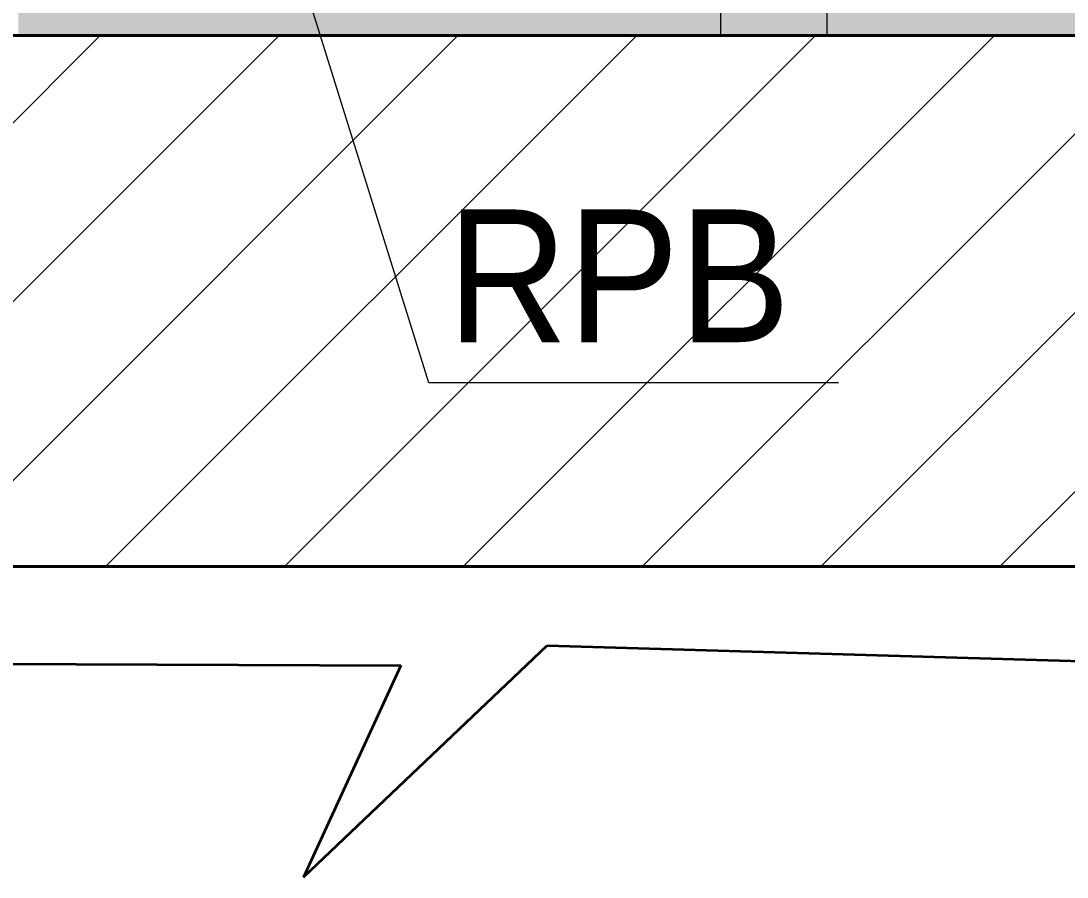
# Model space of a CAD drawing. Header units: millimetres. Extents: x 47631 to 558803, y 29659 to 315570.
# Drawn here: x 488609 to 489397, y 301066 to 301711 of the extents above; entities that cross this region are included whole.
import ezdxf

# ---------------------------------------------------------------- set-up
doc = ezdxf.new("R2010")
doc.units = ezdxf.units.MM
doc.styles.add('GP kota 13.83_20.63_22.63_PBS_strojarstvo_rashladni_sustav$0$SIMPLEXCE', font='arial.ttf', dxfattribs={"width": 0.9, "height": 100})

msp = doc.modelspace()

# ---------------------------------------------------------------- hatches: boundary and pattern name
at = {"linetype": 'Continuous', "lineweight": 5, "true_color": 0x666666, "transparency": 33554562}
h = msp.add_hatch(color=251, dxfattribs=at)
h.dxf.hatch_style = 1
h.paths.add_polyline_path([(476809.62, 305499.54), (476806.72, 304349.61), (477806.77, 304349.75), (477806.77, 303514.34), (478606.77, 303514.34), (478606.77, 302399.54), (488606.77, 302399.54), (488606.77, 301699.51), (489756.77, 301699.53), (489756.77, 303449.73), (488356.77, 303449.73), (488106.77, 303199.73), (479606.77, 303199.73), (479606.77, 305499.54)])

# ---------------------------------------------------------------- linework, layer by layer
at = {"color": 7, "linetype": 'Continuous', "lineweight": 20}
for p, q in [((488915.92, 301438.01), (488799.97, 301809.61)), ((489224.69, 301438.01), (488915.92, 301438.01))]:
    msp.add_line(p, q, dxfattribs=at)
at = {"color": 8, "linetype": 'Continuous', "lineweight": 9}
for p, q in [((489135.91, 301699.53), (489135.91, 301790)), ((489215.91, 301790), (489215.91, 301699.53))]:
    msp.add_line(p, q, dxfattribs=at)
at = {"color": 3, "linetype": 'Continuous', "lineweight": 40}
for p, q in [((491356.77, 301699.53), (476106.77, 301699.53)), ((510556.77, 301299.53), (487956.77, 301299.53))]:
    msp.add_line(p, q, dxfattribs=at)
at = {"color": 1, "linetype": 'Continuous', "lineweight": -3}
msp.add_line((476231.77, 301699.34), (489756.77, 301699.53), dxfattribs=at)
at = {"color": 8, "linetype": 'Continuous', "lineweight": 5}
for p, q in [((488268.46, 301299.53), (488668.46, 301699.53)), ((488403.17, 301299.53), (488803.17, 301699.53)), ((488537.87, 301299.53), (488937.87, 301699.53)), ((488672.57, 301299.53), (489072.57, 301699.53)), ((488807.28, 301299.53), (489207.28, 301699.53)), ((488941.98, 301299.53), (489341.98, 301699.53)), ((489076.68, 301299.53), (489476.68, 301699.53)), ((489211.39, 301299.53), (489611.39, 301699.53)), ((489346.09, 301299.53), (489746.09, 301699.53))]:
    msp.add_line(p, q, dxfattribs=at)
at = {"color": 253, "linetype": 'Continuous', "lineweight": 35}
for p, q in [((488821.53, 301065.53), (489005.11, 301239.98)), ((489005.11, 301239.98), (489527.35, 301224.69)), ((488340.66, 301227.55), (488894.8, 301224.84)), ((488894.8, 301224.84), (488821.53, 301065.53))]:
    msp.add_line(p, q, dxfattribs=at)

# ---------------------------------------------------------------- texts
at = {"color": 7, "linetype": 'Continuous', "lineweight": 20, "style": 'GP kota 13.83_20.63_22.63_PBS_strojarstvo_rashladni_sustav$0$SIMPLEXCE', "width": 0.9}
msp.add_text('RPB', height=100, dxfattribs=at).set_placement((488929.82, 301468.57))

doc.saveas('drawing.dxf')
